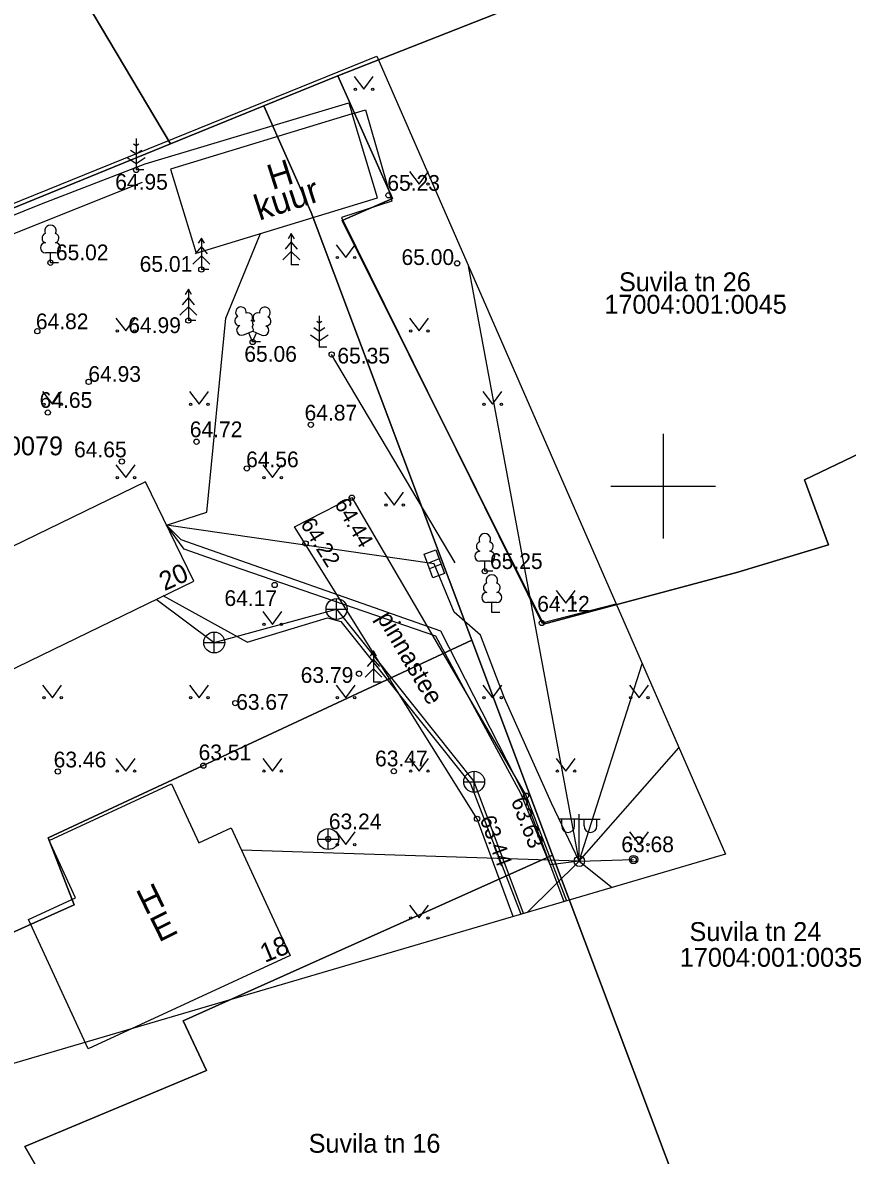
# Model space of a CAD drawing. Extents: x 643476 to 643646, y 6458313 to 6458460.
# Drawn here: x 643569.4 to 643608.8, y 6458368.1 to 6458422.1 of the extents above; entities that cross this region are included whole.
import ezdxf

# ---------------------------------------------------------------- set-up
doc = ezdxf.new("R2010")
doc.units = 0
for name, color, linetype in [('AED', 7, 'Continuous'), ('ELRAJATISMP', 7, 'Continuous'), ('HALJASTUS', 7, 'Continuous'), ('HOONE', 7, 'Continuous'), ('KKAEV', 7, 'Continuous'), ('KORGUS-EH2000', 7, 'Continuous'), ('KTRASS', 7, 'Continuous'), ('MOOTPIIR', 7, 'Continuous'), ('MPKAABEL', 7, 'Continuous'), ('MPOHULIIN', 7, 'Continuous'), ('PIIR', 7, 'Continuous'), ('POST', 7, 'Continuous'), ('PUU', 7, 'Continuous'), ('SIOHULIIN', 7, 'Continuous'), ('SITRASS', 7, 'Continuous'), ('TEE', 7, 'Continuous'), ('VORK', 7, 'Continuous'), ('VTRASS', 7, 'Continuous')]:
    doc.layers.add(name, color=color, linetype=linetype)

msp = doc.modelspace()

# ---------------------------------------------------------------- linework, layer by layer
at = {"layer": 'AED'}
msp.add_lwpolyline([(643555.158, 6458368.392), (643548.895, 6458379.261), (643540.732, 6458393.125), (643536.868, 6458399.97), (643570.331, 6458413.469), (643575.28, 6458415.363), (643584.994, 6458418.278), (643585.15, 6458417.755), (643585.801, 6458417.943), (643587.056, 6458413.595), (643584.645, 6458412.812), (643594.207, 6458393.47), (643597.744, 6458394.387)], dxfattribs=at)
at = {"layer": 'ELRAJATISMP'}
for p, q in [((643589.307, 6458396.523), (643588.749, 6458396.313)), ((643589.403, 6458396.268), (643588.844, 6458396.058))]:
    msp.add_line(p, q, dxfattribs=at)
msp.add_lwpolyline([(643589.145, 6458396.955), (643589.565, 6458395.836), (643589.007, 6458395.626), (643588.586, 6458396.745)], close=True, dxfattribs=at)
at = {"layer": 'HALJASTUS'}
for p, q in [((643585.248, 6458419.532), (643585.711, 6458418.926)), ((643585.711, 6458418.926), (643586.157, 6458419.532)), ((643587.888, 6458415.01), (643588.351, 6458414.403)), ((643588.351, 6458414.403), (643588.796, 6458415.01)), ((643584.388, 6458411.51), (643584.851, 6458410.903)), ((643584.851, 6458410.903), (643585.296, 6458411.51)), ((643573.888, 6458408.01), (643574.351, 6458407.403)), ((643574.351, 6458407.403), (643574.796, 6458408.01)), ((643587.888, 6458408.01), (643588.351, 6458407.403)), ((643588.351, 6458407.403), (643588.796, 6458408.01)), ((643590.066, 6458396.34), (643584.179, 6458406.277)), ((643570.388, 6458404.51), (643570.851, 6458403.903)), ((643570.851, 6458403.903), (643571.296, 6458404.51)), ((643577.388, 6458404.51), (643577.851, 6458403.903)), ((643577.851, 6458403.903), (643578.296, 6458404.51)), ((643591.388, 6458404.51), (643591.851, 6458403.903)), ((643591.851, 6458403.903), (643592.296, 6458404.51)), ((643573.888, 6458401.01), (643574.351, 6458400.403)), ((643574.351, 6458400.403), (643574.796, 6458401.01)), ((643580.888, 6458401.01), (643581.351, 6458400.403)), ((643581.351, 6458400.403), (643581.796, 6458401.01)), ((643586.703, 6458399.702), (643587.167, 6458399.095)), ((643587.167, 6458399.095), (643587.612, 6458399.702)), ((643594.888, 6458395.027), (643595.351, 6458394.42)), ((643595.351, 6458394.42), (643595.796, 6458395.027)), ((643580.888, 6458394.01), (643581.351, 6458393.403)), ((643581.351, 6458393.403), (643581.796, 6458394.01)), ((643570.388, 6458390.51), (643570.851, 6458389.903)), ((643570.851, 6458389.903), (643571.296, 6458390.51)), ((643577.388, 6458390.51), (643577.851, 6458389.903)), ((643577.851, 6458389.903), (643578.296, 6458390.51)), ((643584.388, 6458390.51), (643584.851, 6458389.903)), ((643584.851, 6458389.903), (643585.296, 6458390.51)), ((643591.388, 6458390.51), (643591.851, 6458389.903)), ((643591.851, 6458389.903), (643592.296, 6458390.51)), ((643598.388, 6458390.51), (643598.851, 6458389.903)), ((643598.851, 6458389.903), (643599.296, 6458390.51)), ((643573.888, 6458387.01), (643574.351, 6458386.403)), ((643574.351, 6458386.403), (643574.796, 6458387.01)), ((643580.888, 6458387.01), (643581.351, 6458386.403)), ((643581.351, 6458386.403), (643581.796, 6458387.01)), ((643587.888, 6458387.01), (643588.351, 6458386.403)), ((643588.351, 6458386.403), (643588.796, 6458387.01)), ((643594.888, 6458387.01), (643595.351, 6458386.403)), ((643595.351, 6458386.403), (643595.796, 6458387.01)), ((643584.388, 6458383.51), (643584.851, 6458382.903)), ((643584.851, 6458382.903), (643585.296, 6458383.51)), ((643598.388, 6458383.51), (643598.851, 6458382.903)), ((643598.851, 6458382.903), (643599.296, 6458383.51)), ((643587.888, 6458380.01), (643588.351, 6458379.403)), ((643588.351, 6458379.403), (643588.796, 6458380.01))]:
    msp.add_line(p, q, dxfattribs=at)
msp.add_lwpolyline([(643540.699, 6458400.581), (643562.128, 6458409.294), (643575.155, 6458414.494)], dxfattribs=at)
for centre in [(643585.31, 6458418.926), (643586.139, 6458418.926), (643587.95, 6458414.403), (643588.779, 6458414.403), (643584.45, 6458410.903), (643585.279, 6458410.903), (643573.95, 6458407.403), (643574.779, 6458407.403), (643587.95, 6458407.403), (643588.779, 6458407.403), (643570.45, 6458403.903), (643571.279, 6458403.903), (643577.45, 6458403.903), (643578.279, 6458403.903), (643591.45, 6458403.903), (643592.279, 6458403.903), (643573.95, 6458400.403), (643574.779, 6458400.403), (643580.95, 6458400.403), (643581.779, 6458400.403), (643586.766, 6458399.095), (643587.594, 6458399.095), (643594.95, 6458394.42), (643595.779, 6458394.42), (643580.95, 6458393.403), (643581.779, 6458393.403), (643570.45, 6458389.903), (643571.279, 6458389.903), (643577.45, 6458389.903), (643578.279, 6458389.903), (643584.45, 6458389.903), (643585.279, 6458389.903), (643591.45, 6458389.903), (643592.279, 6458389.903), (643598.45, 6458389.903), (643599.279, 6458389.903), (643573.95, 6458386.403), (643574.779, 6458386.403), (643580.95, 6458386.403), (643581.779, 6458386.403), (643587.95, 6458386.403), (643588.779, 6458386.403), (643594.95, 6458386.403), (643595.779, 6458386.403), (643584.45, 6458382.903), (643585.279, 6458382.903), (643598.45, 6458382.903), (643599.279, 6458382.903), (643587.95, 6458379.403), (643588.779, 6458379.403)]:
    msp.add_circle(centre, 0.055, dxfattribs=at)
at = {"layer": 'HOONE'}
for points in [[(643585.15, 6458417.755), (643576.486, 6458415.109), (643577.709, 6458411.104), (643586.369, 6458413.749), (643585.15, 6458417.755)], [(643575.298, 6458400.202), (643559.611, 6458392.582), (643561.909, 6458387.85), (643577.596, 6458395.47), (643575.298, 6458400.202)], [(643576.532, 6458385.803), (643577.843, 6458382.981), (643579.382, 6458383.695), (643582.195, 6458377.606), (643572.564, 6458373.158), (643569.717, 6458379.321), (643571.964, 6458380.362), (643570.707, 6458383.098), (643576.532, 6458385.803)]]:
    msp.add_lwpolyline(points, dxfattribs=at)
at = {"layer": 'KKAEV'}
for p, q in [((643584.411, 6458393.637), (643584.411, 6458394.637)), ((643583.911, 6458394.137), (643584.911, 6458394.137)), ((643578.576, 6458392.04), (643578.576, 6458393.04)), ((643578.076, 6458392.54), (643579.076, 6458392.54)), ((643590.978, 6458385.397), (643590.978, 6458386.397)), ((643590.478, 6458385.897), (643591.478, 6458385.897)), ((643584.014, 6458382.665), (643584.014, 6458383.665)), ((643583.514, 6458383.165), (643584.514, 6458383.165))]:
    msp.add_line(p, q, dxfattribs=at)
for centre in [(643584.411, 6458394.137), (643578.576, 6458392.54), (643590.978, 6458385.897), (643584.014, 6458383.165)]:
    msp.add_circle(centre, 0.5, dxfattribs=at)
at = {"layer": 'KORGUS-EH2000'}
for centre in [(643574.851, 6458415.079), (643586.892, 6458413.867), (643570.761, 6458410.653), (643590.171, 6458410.626), (643577.962, 6458410.331), (643577.341, 6458407.895), (643570.135, 6458407.387), (643580.409, 6458406.874), (643584.179, 6458406.277), (643572.584, 6458404.973), (643570.633, 6458403.506), (643583.187, 6458402.923), (643577.732, 6458402.116), (643574.169, 6458401.173), (643580.132, 6458400.842), (643585.142, 6458399.449), (643582.936, 6458397.263), (643591.486, 6458395.94), (643581.459, 6458395.284), (643594.207, 6458393.47), (643585.485, 6458391.049), (643579.581, 6458389.649), (643578.057, 6458386.666), (643571.113, 6458386.387), (643587.148, 6458386.399), (643593.452, 6458385.231), (643591.116, 6458384.129), (643584.014, 6458383.165), (643598.585, 6458382.186)]:
    msp.add_circle(centre, 0.125, dxfattribs=at)
at = {"layer": 'KTRASS'}
for p, q in [((643575.807, 6458394.601), (643578.576, 6458392.54)), ((643578.576, 6458392.54), (643584.411, 6458394.137)), ((643584.411, 6458394.137), (643590.978, 6458385.897)), ((643593.33, 6458379.613), (643590.978, 6458385.897))]:
    msp.add_line(p, q, dxfattribs=at)
at = {"layer": 'MOOTPIIR'}
msp.add_lwpolyline([(643586.33, 6458420.501), (643602.963, 6458382.445), (643554.866, 6458368.307), (643536.127, 6458400.177)], close=True, dxfattribs=at)
at = {"layer": 'MPKAABEL'}
for points in [[(643576.302, 6458398.135), (643578.228, 6458398.763), (643579.13, 6458408.015), (643580.78, 6458412.042)], [(643595.995, 6458382.108), (643594.664, 6458384.873), (643592.429, 6458389.887), (643591.281, 6458392.894), (643590.018, 6458393.979), (643589.076, 6458396.29), (643576.302, 6458398.135)], [(643576.302, 6458398.135), (643576.988, 6458397.449), (643589.372, 6458393.091), (643593.312, 6458385.371), (643595.256, 6458380.179)]]:
    msp.add_lwpolyline(points, dxfattribs=at)
at = {"layer": 'MPOHULIIN'}
for q in [(643590.7, 6458410.502), (643598.994, 6458391.526), (643600.745, 6458387.52), (643579.869, 6458382.64), (643593.515, 6458379.667), (643597.558, 6458380.856)]:
    msp.add_line((643595.995, 6458382.108), q, dxfattribs=at)
at = {"layer": 'PIIR'}
for points in [[(643599.31, 6458442.34), (643587.53, 6458458.79), (643570.1, 6458447.68), (643561.22, 6458442.03), (643569.5, 6458428.08), (643576.49, 6458416.32), (643580.94, 6458418.13), (643584.47, 6458419.57), (643608.77, 6458429.12)], [(643540.89, 6458430.99), (643525.69, 6458438.14), (643516.99, 6458403.17), (643533.67, 6458398.86), (643536.82, 6458400.14), (643576.49, 6458416.32), (643569.5, 6458428.08), (643556.06, 6458427.32)], [(643625.75, 6458420.55), (643613.28, 6458430.9), (643608.77, 6458429.12), (643584.47, 6458419.57), (643587.08, 6458413.72), (643584.68, 6458412.66), (643594.29, 6458393.42), (643603.56, 6458395.89), (643607.88, 6458397.19), (643606.74, 6458400.3), (643622.77, 6458407.98), (643618.21, 6458415.4)], [(643580.94, 6458418.13), (643576.49, 6458416.32), (643536.82, 6458400.14), (643553.33, 6458371.7), (643571.9, 6458380.03), (643570.66, 6458383.22), (643590.86, 6458392.65), (643583.2, 6458413.05)], [(643556.77, 6458365.79), (643575.13, 6458333.78), (643586.36, 6458339.34), (643569.54, 6458368.5), (643578.2, 6458372.13), (643577.09, 6458374.49), (643594.72, 6458382.39), (643590.86, 6458392.65), (643570.66, 6458383.22), (643571.9, 6458380.03), (643553.33, 6458371.7)], [(643569.54, 6458368.5), (643586.36, 6458339.34), (643607.05, 6458349.58), (643594.72, 6458382.39), (643577.09, 6458374.49), (643578.2, 6458372.13)]]:
    msp.add_lwpolyline(points, close=True, dxfattribs=at)
msp.add_lwpolyline([(643622.77, 6458407.98), (643606.74, 6458400.3), (643607.88, 6458397.19), (643603.56, 6458395.89), (643594.29, 6458393.42), (643584.68, 6458412.66), (643587.08, 6458413.72), (643584.47, 6458419.57), (643580.94, 6458418.13), (643583.2, 6458413.05), (643590.86, 6458392.65), (643594.72, 6458382.39), (643607.05, 6458349.58)], dxfattribs=at)
at = {"layer": 'POST'}
for p, q in [((643595.995, 6458384.108), (643594.995, 6458384.108)), ((643595.156, 6458383.787), (643595.156, 6458384.108)), ((643595.768, 6458383.787), (643595.768, 6458384.108)), ((643595.995, 6458382.358), (643595.995, 6458384.358)), ((643595.995, 6458384.108), (643596.995, 6458384.108)), ((643596.222, 6458383.787), (643596.222, 6458384.108)), ((643596.834, 6458383.787), (643596.834, 6458384.108))]:
    msp.add_line(p, q, dxfattribs=at)
msp.add_lwpolyline([(643595.995, 6458382.108), (643598.585, 6458382.186)], dxfattribs=at)
for centre, radius in [((643598.585, 6458382.186), 0.2), ((643595.995, 6458382.108), 0.25), ((643595.995, 6458382.108), 0.0234)]:
    msp.add_circle(centre, radius, dxfattribs=at)
for centre in [(643595.462, 6458383.787), (643596.528, 6458383.787)]:
    msp.add_arc(centre, 0.306, 180, 0, dxfattribs=at)
at = {"layer": 'PUU'}
for p, q in [((643574.851, 6458416.579), (643574.851, 6458415.079)), ((643574.851, 6458415.829), (643574.584, 6458416.007)), ((643574.851, 6458416.229), (643574.727, 6458416.312)), ((643574.975, 6458416.312), (643574.851, 6458416.229)), ((643575.118, 6458416.007), (643574.851, 6458415.829)), ((643574.427, 6458415.668), (643574.851, 6458415.386)), ((643574.851, 6458415.386), (643575.275, 6458415.668)), ((643575.211, 6458415.079), (643574.851, 6458415.079)), ((643577.962, 6458411.831), (643577.812, 6458411.581)), ((643578.112, 6458411.581), (643577.962, 6458411.831)), ((643577.962, 6458411.831), (643577.962, 6458410.331)), ((643582.253, 6458411.645), (643581.953, 6458411.295)), ((643582.253, 6458412.045), (643582.103, 6458411.795)), ((643582.403, 6458411.795), (643582.253, 6458412.045)), ((643582.253, 6458412.045), (643582.253, 6458410.545)), ((643582.553, 6458411.295), (643582.253, 6458411.645)), ((643571.001, 6458411.128), (643570.521, 6458411.128)), ((643570.761, 6458410.653), (643570.761, 6458411.128)), ((643577.962, 6458411.431), (643577.662, 6458411.081)), ((643578.262, 6458411.081), (643577.962, 6458411.431)), ((643582.253, 6458411.195), (643581.853, 6458410.795)), ((643582.653, 6458410.795), (643582.253, 6458411.195)), ((643571.141, 6458410.653), (643570.761, 6458410.653)), ((643577.962, 6458410.981), (643577.562, 6458410.581)), ((643578.362, 6458410.581), (643577.962, 6458410.981)), ((643582.613, 6458410.545), (643582.253, 6458410.545)), ((643578.322, 6458410.331), (643577.962, 6458410.331)), ((643577.341, 6458409.395), (643577.191, 6458409.145)), ((643577.491, 6458409.145), (643577.341, 6458409.395)), ((643577.341, 6458409.395), (643577.341, 6458407.895)), ((643577.341, 6458408.995), (643577.041, 6458408.645)), ((643577.641, 6458408.645), (643577.341, 6458408.995)), ((643577.341, 6458408.545), (643576.941, 6458408.145)), ((643577.741, 6458408.145), (643577.341, 6458408.545)), ((643577.701, 6458407.895), (643577.341, 6458407.895)), ((643583.59, 6458407.772), (643583.466, 6458407.855)), ((643583.59, 6458408.122), (643583.59, 6458406.622)), ((643583.714, 6458407.855), (643583.59, 6458407.772)), ((643579.969, 6458407.209), (643580.414, 6458407.384)), ((643580.409, 6458406.874), (643580.234, 6458407.314)), ((643580.409, 6458406.874), (643580.589, 6458407.314)), ((643580.414, 6458407.384), (643580.854, 6458407.204)), ((643583.59, 6458407.372), (643583.323, 6458407.55)), ((643583.857, 6458407.55), (643583.59, 6458407.372)), ((643580.789, 6458406.874), (643580.409, 6458406.874)), ((643583.166, 6458407.211), (643583.59, 6458406.929)), ((643583.59, 6458406.929), (643584.014, 6458407.211)), ((643583.95, 6458406.622), (643583.59, 6458406.622)), ((643591.726, 6458396.415), (643591.246, 6458396.415)), ((643591.486, 6458395.94), (643591.486, 6458396.415)), ((643591.866, 6458395.94), (643591.486, 6458395.94)), ((643592.06, 6458394.448), (643591.58, 6458394.448)), ((643591.82, 6458393.973), (643591.82, 6458394.448)), ((643592.2, 6458393.973), (643591.82, 6458393.973)), ((643586.173, 6458392.14), (643586.023, 6458391.89)), ((643586.323, 6458391.89), (643586.173, 6458392.14)), ((643586.173, 6458392.14), (643586.173, 6458390.64)), ((643586.173, 6458391.74), (643585.873, 6458391.39)), ((643586.473, 6458391.39), (643586.173, 6458391.74)), ((643586.173, 6458391.29), (643585.773, 6458390.89)), ((643586.573, 6458390.89), (643586.173, 6458391.29)), ((643586.533, 6458390.64), (643586.173, 6458390.64))]:
    msp.add_line(p, q, dxfattribs=at)
msp.add_lwpolyline([(643580.414, 6458407.879), (643580.394, 6458407.804), (643580.394, 6458407.784), (643580.404, 6458407.754), (643580.424, 6458407.719), (643580.429, 6458407.699), (643580.414, 6458407.664), (643580.389, 6458407.614), (643580.384, 6458407.589), (643580.389, 6458407.574), (643580.399, 6458407.544), (643580.434, 6458407.484), (643580.439, 6458407.464), (643580.434, 6458407.444), (643580.419, 6458407.409), (643580.414, 6458407.384)], dxfattribs=at)
for centre, radius, start, end in [((643570.761, 6458412.173), 0.277, 332.5799, 207.4201), ((643570.524, 6458411.365), 0.238, 90.0016, 269.3953), ((643570.591, 6458411.826), 0.233, 109.0217, 253.1415), ((643570.931, 6458411.826), 0.233, 286.8508, 70.9859), ((643570.998, 6458411.365), 0.238, 270.6047, 89.9984), ((643579.852, 6458408.288), 0.256, 111.5027, 232.5173), ((643579.852, 6458408.288), 0.256, 350.4856, 111.5002), ((643580.988, 6458408.279), 0.256, 67.6168, 188.6314), ((643580.988, 6458408.279), 0.256, 306.5997, 67.6143), ((643579.778, 6458407.877), 0.224, 111.4304, 274.4987), ((643580.187, 6458408.038), 0.224, 308.5041, 111.5725), ((643580.413, 6458407.641), 0.237, 66.7655, 111.5015), ((643580.65, 6458408.033), 0.225, 67.7016, 230.5126), ((643581.055, 6458407.867), 0.224, 264.6183, 67.6866), ((643579.883, 6458407.432), 0.237, 111.5014, 291.5004), ((643580.944, 6458407.424), 0.237, 247.6166, 67.6155), ((643591.486, 6458397.46), 0.277, 332.5799, 207.4201), ((643591.316, 6458397.113), 0.233, 109.0217, 253.1415), ((643591.656, 6458397.113), 0.233, 286.8508, 70.9859), ((643591.249, 6458396.652), 0.238, 90.0016, 269.3953), ((643591.723, 6458396.652), 0.238, 270.6047, 89.9984), ((643591.65, 6458395.146), 0.233, 109.0217, 253.1415), ((643591.82, 6458395.493), 0.277, 332.5799, 207.4201), ((643591.99, 6458395.146), 0.233, 286.8508, 70.9859), ((643591.583, 6458394.685), 0.238, 90.0016, 269.3953), ((643592.057, 6458394.685), 0.238, 270.6047, 89.9984)]:
    msp.add_arc(centre, radius, start, end, dxfattribs=at)
at = {"layer": 'SIOHULIIN'}
msp.add_line((643595.995, 6458382.108), (643597.558, 6458380.856), dxfattribs=at)
at = {"layer": 'SITRASS'}
msp.add_lwpolyline([(643595.995, 6458382.108), (643594.6, 6458381.931), (643593.207, 6458385.336), (643590.806, 6458389.771), (643589.147, 6458392.834), (643579.403, 6458396.202), (643577.135, 6458396.986), (643576.302, 6458398.135)], dxfattribs=at)
at = {"layer": 'TEE'}
msp.add_lwpolyline([(643592.846, 6458379.47), (643591.116, 6458384.129), (643582.412, 6458398.057), (643585.142, 6458399.449), (643593.452, 6458385.231), (643595.39, 6458380.219)], dxfattribs=at)
at = {"layer": 'VORK'}
for p, q in [((643600, 6458402.5), (643600, 6458397.5)), ((643597.5, 6458400), (643602.5, 6458400))]:
    msp.add_line(p, q, dxfattribs=at)
at = {"layer": 'VTRASS'}
msp.add_line((643580.141, 6458392.557), (643576.134, 6458394.76), dxfattribs=at)
msp.add_lwpolyline([(643580.141, 6458392.557), (643583.976, 6458393.712), (643584.615, 6458393.548), (643590.802, 6458385.797), (643593.198, 6458379.574)], dxfattribs=at)

# ---------------------------------------------------------------- texts
at = {"layer": 'HOONE'}
for s, height, rotation, p in [('H', 1.2, 17.6692, (643581.343, 6458414.116)), ('kuur', 1.2, 17.9085, (643580.721, 6458412.654)), ('20', 0.9, 24.3043, (643576.205, 6458394.985)), ('H', 1.2, 25.9637, (643575.277, 6458379.522)), ('E', 1.2, 26.3347, (643575.928, 6458378.228)), ('18 ', 0.9, 21.8766, (643580.988, 6458377.255))]:
    msp.add_text(s, height=height, rotation=rotation, dxfattribs=at).set_placement(p)
at = {"layer": 'KORGUS-EH2000'}
for s, p in [(' 64.95', (643573.573, 6458414.136)), (' 65.23', (643586.556, 6458414.086)), (' 65.02', (643570.742, 6458410.772)), (' 65.00', (643587.233, 6458410.546)), (' 65.01', (643574.74, 6458410.219)), (' 64.82', (643569.787, 6458407.483)), (' 64.99', (643574.196, 6458407.299)), (' 65.06', (643579.732, 6458405.929)), (' 65.35', (643584.173, 6458405.846)), (' 64.93', (643572.291, 6458404.973)), (' 64.65', (643569.968, 6458403.731)), (' 64.87', (643582.608, 6458403.127)), (' 64.72', (643577.131, 6458402.332)), (' 64.65', (643571.609, 6458401.372)), (' 64.56', (643579.818, 6458400.898)), (' 65.25', (643591.456, 6458396.045)), (' 64.17', (643578.785, 6458394.281)), (' 64.12', (643593.707, 6458394.009)), (' 63.79', (643582.423, 6458390.613)), (' 63.67', (643579.343, 6458389.33)), (' 63.46', (643570.636, 6458386.582)), (' 63.51', (643577.551, 6458386.923)), (' 63.47', (643585.971, 6458386.632)), (' 63.24', (643583.766, 6458383.631)), (' 63.68', (643597.72, 6458382.538))]:
    msp.add_text(s, height=0.75, dxfattribs=at).set_placement(p)
for s, rotation, p in [(' 64.44', 300.305, (643584.148, 6458399.394)), (' 64.22', 302.0006, (643582.519, 6458398.429)), (' 63.63', 291.1424, (643592.622, 6458385.25)), (' 63.44', 290.3692, (643591.137, 6458384.391))]:
    msp.add_text(s, height=0.75, rotation=rotation, dxfattribs=at).set_placement(p)
at = {"layer": 'PIIR'}
for s, p in [('Suvila tn 26', (643597.887, 6458409.295)), ('17004:001:0045', (643597.191, 6458408.222)), ('17004:001:0079', (643562.661, 6458401.468)), ('Suvila tn 24', (643601.252, 6458378.302)), ('17004:001:0035', (643600.79, 6458377.074)), ('Suvila tn 16', (643583.081, 6458368.202))]:
    msp.add_text(s, height=0.9, dxfattribs=at).set_placement(p)
at = {"layer": 'TEE'}
msp.add_text('pinnastee', height=0.85, rotation=300.5636, dxfattribs=at).set_placement((643586.309, 6458393.733))

doc.saveas('drawing.dxf')
